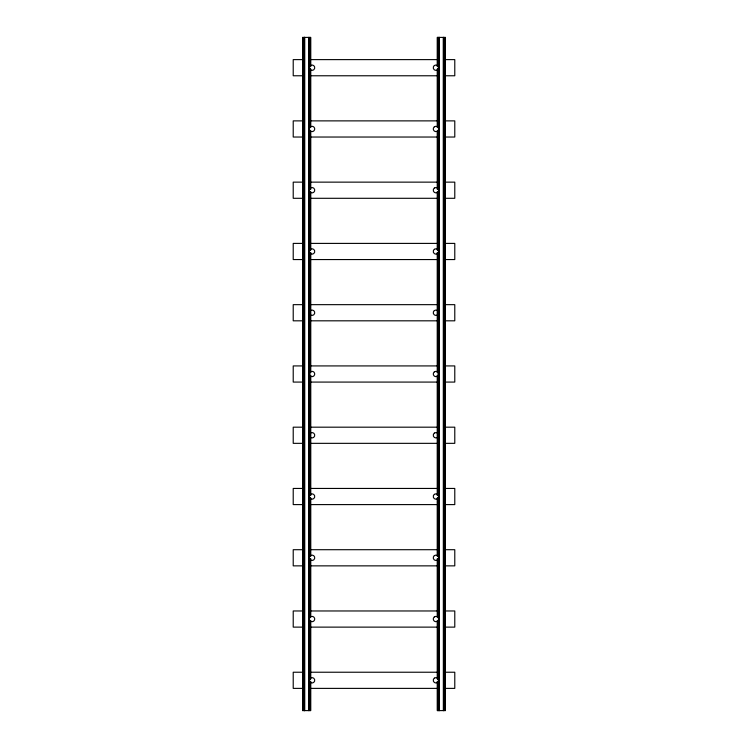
<?xml version="1.0" encoding="UTF-8"?>
<svg xmlns="http://www.w3.org/2000/svg" width="748" height="748" viewBox="0 0 748 748"><rect width="100%" height="100%" fill="white"/><g stroke="black" fill="none" stroke-linecap="round" stroke-linejoin="round"><path stroke-width="1.12" d="M303.679 59.616L293.216 59.616L293.216 75.772L303.679 75.772M309.485 59.616L438.515 59.616M444.321 59.616L454.784 59.616L454.784 75.772L444.321 75.772M309.485 75.772L438.515 75.772M303.679 120.877L293.216 120.877L293.216 137.034L303.679 137.034M309.485 120.877L438.515 120.877M444.321 120.877L454.784 120.877L454.784 137.034L444.321 137.034M309.485 137.034L438.515 137.034M303.679 182.138L293.216 182.138L293.216 198.295L303.679 198.295M309.485 182.138L438.515 182.138M444.321 182.138L454.784 182.138L454.784 198.295L444.321 198.295M309.485 198.295L438.515 198.295M303.679 243.399L293.216 243.399L293.216 259.556L303.679 259.556M309.485 243.399L438.515 243.399M444.321 243.399L454.784 243.399L454.784 259.556L444.321 259.556M309.485 259.556L438.515 259.556M303.679 304.66L293.216 304.66L293.216 320.817L303.679 320.817M309.485 304.66L438.515 304.66M444.321 304.66L454.784 304.66L454.784 320.817L444.321 320.817M309.485 320.817L438.515 320.817M303.679 365.922L293.216 365.922L293.216 382.078L303.679 382.078M309.485 365.922L438.515 365.922M444.321 365.922L454.784 365.922L454.784 382.078L444.321 382.078M309.485 382.078L438.515 382.078M303.679 427.183L293.216 427.183L293.216 443.34L303.679 443.34M309.485 427.183L438.515 427.183M444.321 427.183L454.784 427.183L454.784 443.34L444.321 443.34M309.485 443.34L438.515 443.34M303.679 488.444L293.216 488.444L293.216 504.601L303.679 504.601M309.485 488.444L438.515 488.444M444.321 488.444L454.784 488.444L454.784 504.601L444.321 504.601M309.485 504.601L438.515 504.601M303.679 549.705L293.216 549.705L293.216 565.862L303.679 565.862M309.485 549.705L438.515 549.705M444.321 549.705L454.784 549.705L454.784 565.862L444.321 565.862M309.485 565.862L438.515 565.862M303.679 610.966L293.216 610.966L293.216 627.123L303.679 627.123M309.485 610.966L438.515 610.966M444.321 610.966L454.784 610.966L454.784 627.123L444.321 627.123M309.485 627.123L438.515 627.123M303.679 672.228L293.216 672.228L293.216 688.384L303.679 688.384M309.485 672.228L438.515 672.228M444.321 672.228L454.784 672.228L454.784 688.384L444.321 688.384M309.485 688.384L438.515 688.384M445.154 37.4L445.154 710.6M443.882 37.4L443.882 710.6M443.471 37.4L443.573 710.6M443.349 37.4L443.349 710.6M439.291 37.4L439.291 710.6M439.17 37.4L439.17 710.6M439.067 37.4L439.067 710.6M438.758 37.4L438.758 710.6M437.954 37.4L437.954 65.45M437.954 70.125L437.954 126.225M437.954 130.9L437.954 188.169M437.954 191.675L437.954 248.944M437.954 253.619L437.954 310.888M437.954 314.394L437.954 371.663M437.954 376.338L437.954 433.606M437.954 437.113L437.954 494.381M437.954 499.056L437.954 556.325M437.954 559.831L437.954 617.1M437.954 621.775L437.954 677.875M437.954 682.55L437.954 710.6M437.486 37.4L437.486 66.619M437.486 68.956L437.486 127.394M437.486 130.9L437.486 189.338M437.486 191.675L437.486 250.113M437.486 252.45L437.486 372.831M437.486 375.169L437.486 495.55M437.486 497.888L437.486 556.325M437.486 558.663L437.486 617.1M437.486 620.606L437.486 679.044M437.486 681.381L437.486 710.6M437.3 66.619L437.3 37.4L445.331 37.4L445.341 710.6L437.309 710.6L437.3 681.381M437.3 68.956L437.3 127.394M437.3 130.9L437.3 189.338M437.3 191.675L437.3 250.113M437.3 252.45L437.3 372.831M437.3 375.169L437.3 495.55M437.3 497.888L437.3 556.325M437.3 558.663L437.3 617.1M437.3 620.606L437.3 679.044M310.701 66.619L310.701 37.4L302.669 37.4L302.659 710.6L310.691 710.6L310.701 681.381M310.701 68.956L310.701 127.394M310.701 130.9L310.701 189.338M310.701 191.675L310.701 250.113M310.701 252.45L310.701 372.831M310.701 375.169L310.701 495.55M310.701 497.888L310.701 556.325M310.701 558.663L310.701 617.1M310.701 620.606L310.701 679.044M310.514 37.4L310.514 66.619M310.514 68.956L310.514 127.394M310.514 130.9L310.514 189.338M310.514 191.675L310.514 250.113M310.514 252.45L310.514 372.831M310.514 375.169L310.514 495.55M310.514 497.888L310.514 556.325M310.514 558.663L310.514 617.1M310.514 620.606L310.514 679.044M310.514 681.381L310.514 710.6M309.242 37.4L309.242 710.6M308.933 37.4L308.831 710.6M308.709 37.4L308.709 710.6M304.651 37.4L304.651 710.6M304.529 37.4L304.529 710.6M304.427 37.4L304.427 710.6M304.118 37.4L304.118 710.6M302.846 37.4L302.846 710.6M310.485 65.515L309.504 66.862L309.504 68.526L310.485 69.873L312.066 70.387L313.646 69.873L314.627 68.526L314.627 66.862L313.646 65.515L312.066 65.001L310.485 65.515M310.485 126.777L309.504 128.123L309.504 129.787L310.485 131.134L312.066 131.648L313.646 131.134L314.627 129.787L314.627 128.123L313.646 126.777L312.066 126.262L310.485 126.777M310.485 188.038L309.504 189.384L309.504 191.049L310.485 192.395L312.066 192.909L313.646 192.395L314.627 191.049L314.627 189.384L313.646 188.038L312.066 187.524L310.485 188.038M434.354 65.515L433.373 66.862L433.373 68.526L434.354 69.873L435.934 70.387L437.515 69.873L438.496 68.526L438.496 66.862L437.515 65.515L435.934 65.001L434.354 65.515M310.485 249.299L309.504 250.645L309.504 252.31L310.485 253.656L312.066 254.17L313.646 253.656L314.627 252.31L314.627 250.645L313.646 249.299L312.066 248.785L310.485 249.299M434.354 126.777L433.373 128.123L433.373 129.787L434.354 131.134L435.934 131.648L437.515 131.134L438.496 129.787L438.496 128.123L437.515 126.777L435.934 126.262L434.354 126.777M310.485 310.56L309.504 311.907L309.504 313.571L310.485 314.917L312.066 315.432L313.646 314.917L314.627 313.571L314.627 311.907L313.646 310.56L312.066 310.046L310.485 310.56M434.354 188.038L433.373 189.384L433.373 191.049L434.354 192.395L435.934 192.909L437.515 192.395L438.496 191.049L438.496 189.384L437.515 188.038L435.934 187.524L434.354 188.038M310.485 371.821L309.504 373.168L309.504 374.832L310.485 376.179L312.066 376.693L313.646 376.179L314.627 374.832L314.627 373.168L313.646 371.821L312.066 371.307L310.485 371.821M434.354 249.299L433.373 250.645L433.373 252.31L434.354 253.656L435.934 254.17L437.515 253.656L438.496 252.31L438.496 250.645L437.515 249.299L435.934 248.785L434.354 249.299M310.485 433.083L309.504 434.429L309.504 436.093L310.485 437.44L312.066 437.954L313.646 437.44L314.627 436.093L314.627 434.429L313.646 433.083L312.066 432.568L310.485 433.083M434.354 310.56L433.373 311.907L433.373 313.571L434.354 314.917L435.934 315.432L437.515 314.917L438.496 313.571L438.496 311.907L437.515 310.56L435.934 310.046L434.354 310.56M310.485 494.344L309.504 495.69L309.504 497.355L310.485 498.701L312.066 499.215L313.646 498.701L314.627 497.355L314.627 495.69L313.646 494.344L312.066 493.83L310.485 494.344M434.354 371.821L433.373 373.168L433.373 374.832L434.354 376.179L435.934 376.693L437.515 376.179L438.496 374.832L438.496 373.168L437.515 371.821L435.934 371.307L434.354 371.821M310.485 555.605L309.504 556.951L309.504 558.616L310.485 559.962L312.066 560.476L313.646 559.962L314.627 558.616L314.627 556.951L313.646 555.605L312.066 555.091L310.485 555.605M434.354 433.083L433.373 434.429L433.373 436.093L434.354 437.44L435.934 437.954L437.515 437.44L438.496 436.093L438.496 434.429L437.515 433.083L435.934 432.568L434.354 433.083M310.485 616.866L309.504 618.213L309.504 619.877L310.485 621.223L312.066 621.738L313.646 621.223L314.627 619.877L314.627 618.213L313.646 616.866L312.066 616.352L310.485 616.866M434.354 494.344L433.373 495.69L433.373 497.355L434.354 498.701L435.934 499.215L437.515 498.701L438.496 497.355L438.496 495.69L437.515 494.344L435.934 493.83L434.354 494.344M310.485 678.127L309.504 679.474L309.504 681.138L310.485 682.485L312.066 682.999L313.646 682.485L314.627 681.138L314.627 679.474L313.646 678.127L312.066 677.613L310.485 678.127M434.354 555.605L433.373 556.951L433.373 558.616L434.354 559.962L435.934 560.476L437.515 559.962L438.496 558.616L438.496 556.951L437.515 555.605L435.934 555.091L434.354 555.605M434.354 616.866L433.373 618.213L433.373 619.877L434.354 621.223L435.934 621.738L437.515 621.223L438.496 619.877L438.496 618.213L437.515 616.866L435.934 616.352L434.354 616.866M434.354 678.127L433.373 679.474L433.373 681.138L434.354 682.485L435.934 682.999L437.515 682.485L438.496 681.138L438.496 679.474L437.515 678.127L435.934 677.613L434.354 678.127"/></g></svg>
